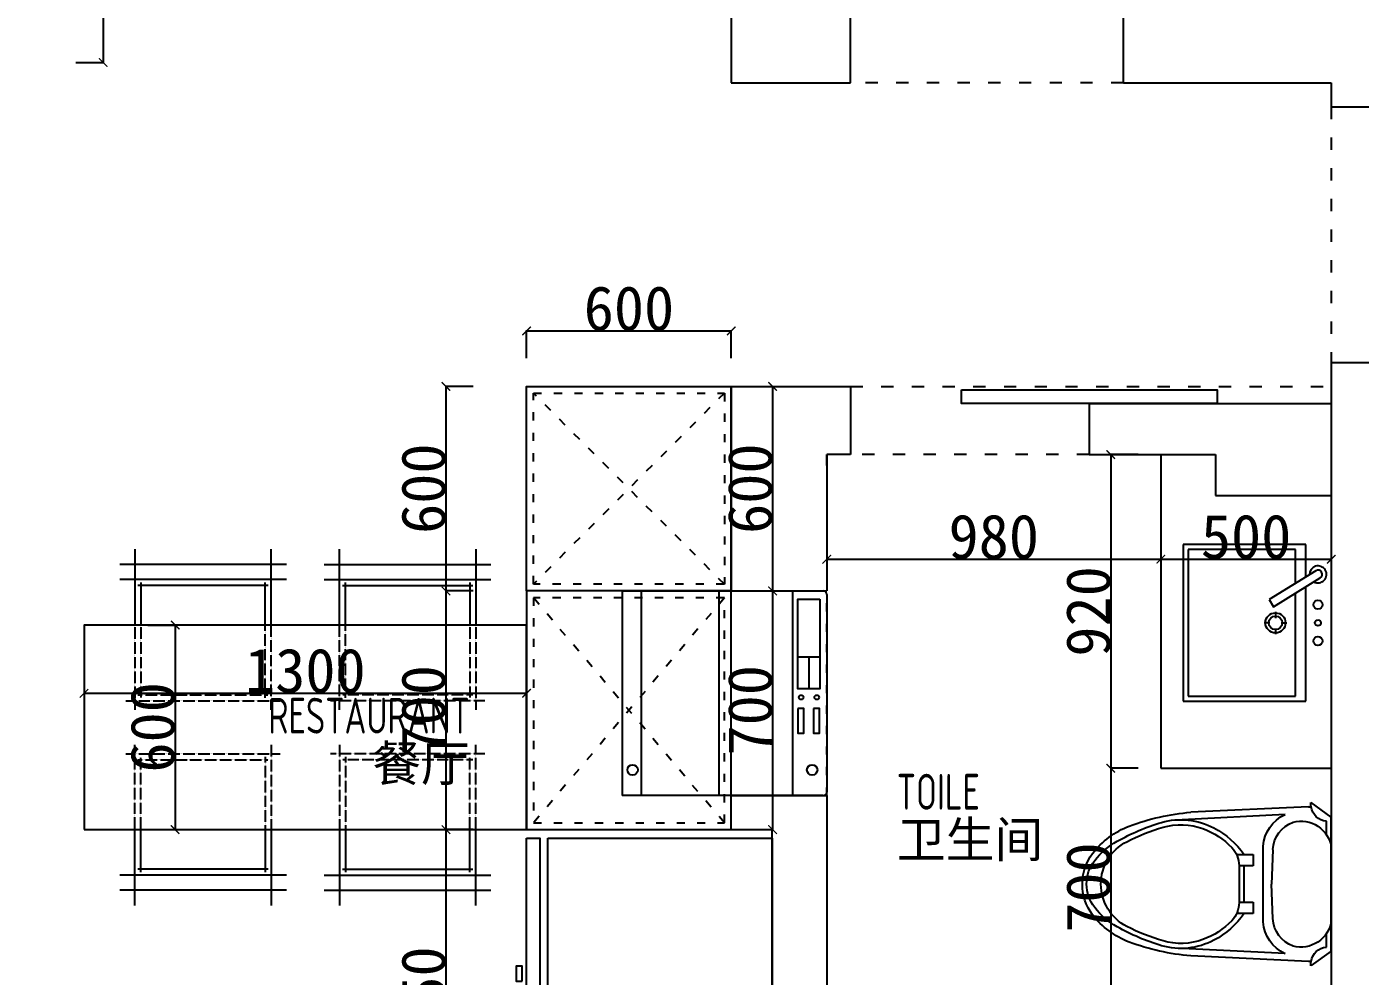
# Model space of a CAD drawing. Header units: millimetres. Extents: x -58733 to 427521, y -235734 to 553534.
# Drawn here: x 189575 to 193486, y -199081 to -196296 of the extents above; entities that cross this region are included whole.
import ezdxf

# ---------------------------------------------------------------- set-up
doc = ezdxf.new("R2010")
doc.units = ezdxf.units.MM
doc.linetypes.add('ACAD_ISO03W100', pattern=[30, 12, -18])
doc.layers.add('02-洁具及配件（地平图显示）', color=1, linetype='Continuous')
doc.layers.add('02-活动家具', color=1, linetype='Continuous')
doc.layers.add('P★10 文字说明', color=32, linetype='Continuous', lineweight=0)
doc.styles.add('-宋体', font='')
doc.styles.add('DIM_FONT', font='', dxfattribs={"width": 0.8})
doc.styles.add('编号', font='ARCHSTYL.SHX', dxfattribs={"width": 0.8})
doc.styles.get('-宋体').set_extended_font_data('SimSun')
doc.styles.get('DIM_FONT').set_extended_font_data('SimSun')
doc.dimstyles.new('布丁丁', dxfattribs={"dimtxt": 130, "dimasz": 25, "dimexe": 1, "dimexo": 1, "dimgap": 0.5, "dimtad": 1, "dimdec": 0, "dimrnd": 5, "dimdsep": 46, "dimtxsty": '-宋体', "dimblk": 'ARCHTICK', "dimcen": 0.5, "dimdle": 1, "dimclrd": 251, "dimclre": 252, "dimclrt": 50, "dimadec": 0, "dimazin": 0, "dimtfac": 1, "dimtdec": 0, "dimtix": 1, "dimtmove": 2, "dimatfit": 3, "dimldrblk": 'DOT', "dimfxl": 80, "dimfxlon": 1, "dimlwd": -1, "dimlwe": -1, "dimarcsym": 0})

# ---------------------------------------------------------------- blocks, each defined once
blk = doc.blocks.new('A$C2EBB641D')
for p, q in [((266.7, 733.3), (266.7, 0)), ((333.3, 733.3), (333.3, 0)), ((533.3, 666.7), (200, 666.7)), ((200, 66.7), (533.3, 66.7))]:
    blk.add_line(p, q)
at = {"color": 250, "linetype": 'ACAD_ISO03W100', "ltscale": 0.1}
for p, q in [((866.7, 26.7), (866.7, 706.7)), ((906.7, 666.7), (533.3, 666.7)), ((840, 80), (840, 653.3)), ((853.3, 640), (533.3, 640)), ((533.3, 93.3), (853.3, 93.3)), ((533.3, 66.7), (906.7, 66.7))]:
    blk.add_line(p, q, dxfattribs=at)
at = {"color": 251}
for p, q in [((360, 653.3), (360, 80)), ((533.3, 640), (346.7, 640)), ((346.7, 93.3), (533.3, 93.3))]:
    blk.add_line(p, q, dxfattribs=at)
blk = doc.blocks.new('235434234234dgfhfsdf3')
for p, q in [((294019.5, 310027.8), (294019.5, 310617.6)), ((294619.5, 310617.6), (294019.5, 310617.6)), ((294619.5, 310617.6), (294619.5, 310027.8)), ((294609.5, 310017.8), (294029.5, 310017.8))]:
    blk.add_line(p, q)
at = {"color": 251}
for p, q in [((294019.5, 310560.5), (294619.5, 310560.5)), ((294056.6, 310560.5), (294128.9, 310560.5)), ((294619.5, 310334.1), (294019.5, 310334.1)), ((294619.5, 310117.8), (294019.5, 310117.8)), ((294425.8, 310102.5), (294425.8, 310038.3)), ((294425.8, 310070.4), (294332.7, 310070.4))]:
    blk.add_line(p, q, dxfattribs=at)
for points in [[(294274.3, 310102.5), (294202.4, 310102.5), (294202.4, 310084.9), (294274.3, 310084.9)], [(294595.1, 310038.3), (294332.7, 310038.3), (294332.7, 310102.5), (294595.1, 310102.5)], [(294274.3, 310056.5), (294202.4, 310056.5), (294202.4, 310038.9), (294274.3, 310038.9)]]:
    blk.add_lwpolyline(points, close=True, dxfattribs=at)
for centre, radius in [((294094.6, 310587.1), 15.2), ((294307.4, 310092.6), 6.66), ((294094.6, 310060.4), 15.2), ((294307.4, 310047), 6.66)]:
    blk.add_circle(centre, radius, dxfattribs=at)
for centre, start, end in [((294029.5, 310027.8), 180, 270), ((294609.5, 310027.8), 270, 0)]:
    blk.add_arc(centre, 10, start, end)
at = {"color": 251, "style": 'DIM_FONT', "text_generation_flag": 4, "width": 0.8, "flags": 9}
for tag in ['YSIZE', 'XSIZE']:
    blk.add_attdef(tag, (294619.5, 310617.6), '', height=0.5, rotation=180, dxfattribs=at)
blk = doc.blocks.new('G$C234987D3')
for points in [[(657.5, 1100), (0, 1100), (0, 650), (657.5, 650)], [(720, 1100), (681.8, 1100), (681.8, 650), (720, 650)], [(657.5, 200), (0, 200), (0, 650), (657.5, 650)], [(720, 200), (681.8, 200), (681.8, 650), (720, 650)]]:
    blk.add_lwpolyline(points, close=True)
at = {"color": 251}
for points in [[(733.2, 680.9), (733.2, 724.7), (750.7, 724.7), (750.7, 680.9)], [(733.2, 619.1), (733.2, 575.3), (750.7, 575.3), (750.7, 619.1)]]:
    blk.add_lwpolyline(points, close=True, dxfattribs=at)
blk = doc.blocks.new('A$C47FE7B04')
at = {"color": 251}
for p, q in [((35.2, 135.7), (50.2, 437.4)), ((443.1, 135.7), (427.8, 437.4)), ((152.7, 277.6), (152.7, 228.8)), ((325.4, 228.8), (325.4, 277.6)), ((184.6, 270.6), (293.5, 270.6)), ((185.7, 228.8), (185.7, 270.6)), ((292.4, 256), (185.7, 256)), ((292.4, 270.6), (292.4, 228.8)), ((350, 200.4), (128, 200.4)), ((152.7, 228.8), (185.7, 228.8)), ((292.4, 228.8), (325.4, 228.8)), ((138.2, 171.2), (239.1, 175.4)), ((340.1, 171.2), (239.1, 175.4)), ((94.4, 14.3), (54.7, 14.3)), ((423.6, 14.3), (383.9, 14.3)), ((75.8, 0), (402.5, 0)), ((435.8, 0), (435.8, 0))]:
    blk.add_line(p, q, dxfattribs=at)
for p, q in [((12.4, 67.2), (28.4, 412)), ((465.8, 67.2), (449.8, 412)), ((42.5, 0), (0, 59.6)), ((435.8, 0), (478.3, 59.6)), ((435.8, 0), (42.5, 0))]:
    blk.add_line(p, q)
for centre, radius, start, end in [((239.1, 579.5), 150.7, 53.3224, 126.6999), ((305.2, 500.6), 253.6, 128, 158.7), ((173, 500.6), 253.6, 21.3, 52), ((704.5, 355.1), 678.4, 159.5, 175.2), ((-226.2, 355.1), 678.4, 4.8, 20.5), ((75.9, 63.8), 63.8, 177, 184.041), ((402.4, 63.8), 63.8, 355.9513, 3)]:
    blk.add_arc(centre, radius, start, end)
for centre, radius, start, end in [((239, 606.8), 111.1, 90, 128.3644), ((239, 606.8), 111.1, 51.6356, 90), ((301.8, 522.9), 215.9, 127.6232, 150.6955), ((239, 536), 139.7, 27.1313, 152.8687), ((176.2, 522.9), 215.9, 29.3045, 52.3768), ((666.8, 316.8), 635, 150.6001, 163.4407), ((-188.8, 316.8), 635, 16.5593, 29.3999), ((666.8, 316.8), 620.4, 152.8687, 163.4334), ((-188.8, 316.8), 620.4, 16.5666, 27.1313), ((255.9, 441.3), 205.7, 164.0575, 208.1206), ((255.9, 441.3), 191, 164.0809, 199.8651), ((222.2, 441.3), 191, 340.1349, 15.9191), ((222.2, 441.3), 205.7, 331.8794, 15.9425), ((290.9, 457), 229.3, 200.5577, 226.0032), ((187.1, 457), 229.3, 313.9968, 339.4423), ((290.9, 457), 244, 207.4735, 235.4741), ((187.1, 457), 244, 304.5259, 332.5265), ((184.6, 346.8), 76.2, 226.0032, 270), ((293.5, 346.8), 76.2, 270, 313.9968), ((136.9, 88.4), 112.3, 94.5, 155.1), ((341.4, 88.4), 112.3, 24.9, 85.5), ((141.4, 82.2), 89.1, 92.2, 160.4), ((336.9, 82.2), 89.1, 19.6, 87.8), ((144.3, 89), 89.8, 164.9956, 261.9532), ((334, 89), 89.8, 278.0468, 15.0044), ((5, 10), 49.9, 81.6639, 95.7795), ((5, 10), 49.9, 4.936, 81.6639), ((473.3, 10), 49.9, 98.403, 175.064), ((473.3, 10), 49.9, 84.2205, 98.403)]:
    blk.add_arc(centre, radius, start, end, dxfattribs=at)
blk = doc.blocks.new('A$C148A1841')
at = {"extrusion": (0, 1, 0)}
for p, q in [((0, 360), (0, 0)), ((95.2, 360), (0, 360)), ((460, 360), (124.6, 360)), ((460, 0), (460, 360)), ((0, 0), (460, 0))]:
    blk.add_line(p, q, dxfattribs=at)
at = {"color": 251, "ltscale": 10, "extrusion": (0, 1, 0)}
for p, q in [((15, 330), (15, 15)), ((113.7, 330), (15, 330)), ((445, 330), (143.1, 330)), ((445, 15), (445, 330)), ((15, 15), (445, 15))]:
    blk.add_line(p, q, dxfattribs=at)
at = {"color": 251}
for p, q in [((230, 287.5), (230, 304.3)), ((197.8, 271.1), (216.4, 271.1)), ((230, 254.2), (230, 238.2)), ((246.1, 271.1), (263.1, 271.1))]:
    blk.add_line(p, q, dxfattribs=at)
at = {"color": 251, "ltscale": 10}
blk.add_lwpolyline([(161.5, 252.4), (182.8, 265.5), (98.4, 402.4, 1), (77.1, 389.3)], format="xyb", close=True, dxfattribs=at)
at = {"color": 251}
for radius in [29.4, 19.8]:
    blk.add_circle((230, 271.1), radius, dxfattribs=at)
at = {"color": 251, "ltscale": 10}
blk.add_arc((87.8, 395.9), 25, 331.6515, 271.6515, dxfattribs=at)
at = {"color": 251}
for centre, major_axis, start_param, end_param in [((176.7, 395.6), (-9.43, 9.43), 0.785398, 7.068583), ((230, 395.6), (-6.29, 6.29), 0.785398, 7.068583), ((283.3, 395.6), (9.43, 9.43), 2.356194490192192, 8.639379797371777)]:
    blk.add_ellipse(centre, major_axis=major_axis, ratio=1, start_param=start_param, end_param=end_param, dxfattribs=at)
blk = doc.blocks.new('家具布置图')
for p, q in [((168634.7, -192720.6), (168634.7, -196460.6)), ((168984.7, -196460.6), (168984.7, -196180.6)), ((169784.7, -196460.6), (169784.7, -196180.6)), ((168634.7, -196460.6), (168984.7, -196460.6)), ((169784.7, -196460.6), (170394.7, -196460.6)), ((170394.7, -196460.6), (170394.7, -196530.6)), ((170394.7, -196530.6), (170674.7, -196530.6)), ((170394.7, -197280.6), (170394.7, -197400.6)), ((170394.7, -197280.6), (170674.7, -197280.6)), ((168634.7, -197950.6), (168634.7, -197350.6)), ((168634.7, -197350.6), (168984.7, -197350.6)), ((168984.7, -197350.6), (168984.7, -197550.6)), ((169684.7, -197400.6), (169684.7, -197550.6)), ((169684.7, -197400.6), (170394.7, -197400.6)), ((170394.7, -197400.6), (170394.7, -200360.6)), ((168984.7, -197550.6), (168914.7, -197550.6)), ((168914.7, -197550.6), (168914.7, -197950.6)), ((168914.7, -197583), (168914.7, -197550.6)), ((169684.7, -197550.6), (170054.7, -197550.6)), ((170054.7, -197550.6), (170054.7, -197670.6)), ((170054.7, -197670.6), (170394.7, -197670.6)), ((168634.7, -197950.6), (168914.7, -197950.6)), ((168634.7, -198650.6), (168634.7, -198550.6)), ((168634.7, -198550.6), (168914.7, -198550.6)), ((168914.7, -198550.6), (168914.7, -200020.6)), ((168634.7, -198650.6), (168754.7, -198650.6)), ((168754.7, -199600.6), (168754.7, -198650.6))]:
    blk.add_line(p, q)
at = {"layer": '02-洁具及配件（地平图显示）', "ltscale": 0.8}
for p, q in [((169894.7, -197550.6), (169894.7, -198470.6)), ((169894.7, -198470.6), (170394.7, -198470.6))]:
    blk.add_line(p, q, dxfattribs=at)
at = {"layer": '02-活动家具', "color": 8, "linetype": 'ACAD_ISO03W100', "ltscale": 3}
for p, q in [((169784.7, -196460.6), (168984.7, -196460.6)), ((170394.7, -196530.6), (170394.7, -197280.6)), ((168984.7, -197350.6), (170394.7, -197350.6)), ((169684.7, -197550.6), (168984.7, -197550.6))]:
    blk.add_line(p, q, dxfattribs=at)
at = {"layer": '02-活动家具', "color": 251, "linetype": 'ACAD_ISO03W100', "ltscale": 2}
for p, q in [((168614.7, -197370.6), (168054.7, -197930.6)), ((168614.7, -197930.6), (168054.7, -197370.6)), ((168634.7, -198550.6), (168634.7, -197950.6)), ((168914.7, -198550.6), (168914.7, -197950.6)), ((168614.7, -198630.6), (168054.7, -197970.6)), ((168614.7, -197970.6), (168054.7, -198630.6))]:
    blk.add_line(p, q, dxfattribs=at)
at = {"layer": '02-活动家具'}
for points in [[(168034.7, -197950.6), (168034.7, -197350.6), (168634.7, -197350.6), (168634.7, -197950.6)], [(169309.7, -197360.6), (170059.7, -197360.6), (170059.7, -197400.6), (169309.7, -197400.6)], [(168034.7, -197950.6), (168034.7, -198650.6), (168634.7, -198650.6), (168634.7, -197950.6)], [(166736.5, -198650.6), (168034.7, -198650.6), (168034.7, -198050.6), (166736.5, -198050.6)]]:
    blk.add_lwpolyline(points, close=True, dxfattribs=at)
at = {"layer": '02-活动家具', "color": 251, "linetype": 'ACAD_ISO03W100', "ltscale": 2}
for points in [[(168054.7, -197930.6), (168054.7, -197370.6), (168614.7, -197370.6), (168614.7, -197930.6)], [(168054.7, -197970.6), (168054.7, -198630.6), (168614.7, -198630.6), (168614.7, -197970.6)]]:
    blk.add_lwpolyline(points, close=True, dxfattribs=at)
at = {"layer": '02-洁具及配件（地平图显示）', "rotation": 270}
blk.add_blockref('A$C148A1841', (169959.8, -197814.2), dxfattribs=at)
at = {"layer": '02-洁具及配件（地平图显示）', "ltscale": 0.8, "xscale": -1, "rotation": 89.99999999999984}
blk.add_blockref('A$C47FE7B04', (170394.7, -198571.3), dxfattribs=at)
at = {"layer": '02-洁具及配件（地平图显示）', "ltscale": 0.8, "rotation": 180}
blk.add_blockref('G$C234987D3', (168754.7, -198475.6), dxfattribs=at)
at = {"layer": '02-活动家具', "yscale": 0.6666666666669698, "zscale": 0.6666666666669698}
for p, xscale, rotation in [((166841.2, -197695), 0.6666666666669698, 270.0000000000003), ((167930.1, -197695), -0.6666666666669698, 89.99999999999947), ((166841.2, -199006.1), -0.6666666666669698, 269.9999999999997), ((167930.1, -199006.1), 0.6666666666669698, 90.00000000000031)]:
    blk.add_blockref('A$C2EBB641D', p, dxfattribs=dict(at, xscale=xscale, rotation=rotation))
at = {"layer": '02-活动家具', "rotation": 90}
blk.add_blockref('235434234234dgfhfsdf3', (478932.5, -492570.1), dxfattribs=at)
at = {"layer": 'P★10 文字说明', "char_height": 105, "line_spacing_factor": 0.8, "style": '编号'}
for s, insert, attachment_point in [('RESTAURANT\\P{\\Fￎￄￗￖ;\\W1.0000;餐厅}', (167867.8, -198263.9), 3), ('TOILE\\P{\\Fￎￄￗￖ;\\W1.0000;卫生间}', (169120.2, -198487.1), 1)]:
    blk.add_mtext(s, dxfattribs=dict(at, insert=insert, attachment_point=attachment_point))
blk = doc.blocks.new('_ArchTick')
at = {"color": 0, "linetype": 'ByBlock', "const_width": 0.15}
blk.add_lwpolyline([(-0.5, -0.5), (0.5, 0.5)], dxfattribs=at)
blk = doc.blocks.new('*D808')
at = {"color": 252}
for p, q in [((189742.7, -198200.2), (189742.7, -198251.6)), ((191040.9, -198200.2), (191040.9, -198251.6))]:
    blk.add_line(p, q, dxfattribs=at)
at = {"color": 251}
blk.add_line((189741.7, -198250.6), (191041.9, -198250.6), dxfattribs=at)
at = {"layer": 'Defpoints', "color": 0}
for p in [(189742.7, -198199.2), (191040.9, -198199.2), (191040.9, -198250.6)]:
    blk.add_point(p, dxfattribs=at)
at = {"color": 251, "xscale": 25, "yscale": 25, "zscale": 25, "rotation": 180}
blk.add_blockref('_ArchTick', (189742.7, -198250.6), dxfattribs=at)
at = {"color": 251, "xscale": 25, "yscale": 25, "zscale": 25}
blk.add_blockref('_ArchTick', (191040.9, -198250.6), dxfattribs=at)
at = {"color": 50, "insert": (190391.8, -198185.1), "char_height": 130, "attachment_point": 5, "style": '-宋体'}
blk.add_mtext('1300', dxfattribs=at)
blk = doc.blocks.new('_Dot')
at = {"color": 0, "linetype": 'ByBlock', "lineweight": -2}
blk.add_line((-0.5, 0), (-1, 0), dxfattribs=at)
at = {"color": 0, "linetype": 'ByBlock', "const_width": 0.5}
blk.add_lwpolyline([(-0.25, 0, 1), (0.25, 0, 1)], format="xyb", close=True, dxfattribs=at)
blk = doc.blocks.new('*D809')
at = {"color": 252}
for p, q in [((189930, -198050.6), (190011, -198050.6)), ((189930, -198650.6), (190011, -198650.6))]:
    blk.add_line(p, q, dxfattribs=at)
at = {"color": 251}
blk.add_line((190010, -198049.6), (190010, -198651.6), dxfattribs=at)
at = {"layer": 'Defpoints', "color": 0}
for p in [(189842.7, -198050.6), (189842.7, -198650.6), (190010, -198650.6)]:
    blk.add_point(p, dxfattribs=at)
at = {"color": 251, "xscale": 25, "yscale": 25, "zscale": 25}
for p, rotation in [((190010, -198050.6), 90), ((190010, -198650.6), 270)]:
    blk.add_blockref('_ArchTick', p, dxfattribs=dict(at, rotation=rotation))
at = {"color": 50, "insert": (189944.5, -198350.6), "char_height": 130, "attachment_point": 5, "rotation": 90, "style": '-宋体'}
blk.add_mtext('600', dxfattribs=at)
blk = doc.blocks.new('*D810')
at = {"color": 252}
for p, q in [((190884.2, -197350.6), (190803.2, -197350.6)), ((190884.2, -197950.6), (190803.2, -197950.6))]:
    blk.add_line(p, q, dxfattribs=at)
at = {"color": 251}
blk.add_line((190804.2, -197349.6), (190804.2, -197951.6), dxfattribs=at)
at = {"layer": 'Defpoints', "color": 0}
for p in [(191040.9, -197350.6), (190804.2, -197950.6), (191040.9, -197950.6)]:
    blk.add_point(p, dxfattribs=at)
at = {"color": 251, "xscale": 25, "yscale": 25, "zscale": 25}
for p, rotation in [((190804.2, -197350.6), 90), ((190804.2, -197950.6), 270)]:
    blk.add_blockref('_ArchTick', p, dxfattribs=dict(at, rotation=rotation))
at = {"color": 50, "insert": (190738.7, -197650.6), "char_height": 130, "attachment_point": 5, "rotation": 90, "style": '-宋体'}
blk.add_mtext('600', dxfattribs=at)
blk = doc.blocks.new('*D811')
at = {"color": 252}
for p, q in [((190884.2, -197950.6), (190803.2, -197950.6)), ((190884.2, -198650.6), (190803.2, -198650.6))]:
    blk.add_line(p, q, dxfattribs=at)
at = {"color": 251}
blk.add_line((190804.2, -197949.6), (190804.2, -198651.6), dxfattribs=at)
at = {"layer": 'Defpoints', "color": 0}
for p in [(191040.9, -197950.6), (190804.2, -198650.6), (191040.9, -198650.6)]:
    blk.add_point(p, dxfattribs=at)
at = {"color": 251, "xscale": 25, "yscale": 25, "zscale": 25}
for p, rotation in [((190804.2, -197950.6), 90), ((190804.2, -198650.6), 270)]:
    blk.add_blockref('_ArchTick', p, dxfattribs=dict(at, rotation=rotation))
at = {"color": 50, "insert": (190738.7, -198300.6), "char_height": 130, "attachment_point": 5, "rotation": 90, "style": '-宋体'}
blk.add_mtext('700', dxfattribs=at)
blk = doc.blocks.new('*D812')
at = {"color": 252}
for p, q in [((190884.2, -198650.6), (190803.2, -198650.6)), ((190884.2, -199600.6), (190803.2, -199600.6))]:
    blk.add_line(p, q, dxfattribs=at)
at = {"color": 251}
blk.add_line((190804.2, -198649.6), (190804.2, -199601.6), dxfattribs=at)
at = {"layer": 'Defpoints', "color": 0}
for p in [(191040.9, -198650.6), (190804.2, -199600.6), (191640.9, -199600.6)]:
    blk.add_point(p, dxfattribs=at)
at = {"color": 251, "xscale": 25, "yscale": 25, "zscale": 25}
for p, rotation in [((190804.2, -198650.6), 90), ((190804.2, -199600.6), 270)]:
    blk.add_blockref('_ArchTick', p, dxfattribs=dict(at, rotation=rotation))
at = {"color": 50, "insert": (190738.7, -199125.6), "char_height": 130, "attachment_point": 5, "rotation": 90, "style": '-宋体'}
blk.add_mtext('950', dxfattribs=at)
blk = doc.blocks.new('*D819')
at = {"color": 251}
blk.add_line((191039.9, -197187.8), (191641.9, -197187.8), dxfattribs=at)
at = {"color": 252}
for p, q in [((191040.9, -197267.8), (191040.9, -197186.8)), ((191640.9, -197267.8), (191640.9, -197186.8))]:
    blk.add_line(p, q, dxfattribs=at)
at = {"layer": 'Defpoints', "color": 0}
for p in [(191640.9, -197187.8), (191040.9, -197350.6), (191640.9, -197350.6)]:
    blk.add_point(p, dxfattribs=at)
at = {"color": 251, "xscale": 25, "yscale": 25, "zscale": 25, "rotation": 180}
blk.add_blockref('_ArchTick', (191040.9, -197187.8), dxfattribs=at)
at = {"color": 251, "xscale": 25, "yscale": 25, "zscale": 25}
blk.add_blockref('_ArchTick', (191640.9, -197187.8), dxfattribs=at)
at = {"color": 50, "insert": (191340.9, -197122.3), "char_height": 130, "attachment_point": 5, "style": '-宋体'}
blk.add_mtext('600', dxfattribs=at)
blk = doc.blocks.new('*D820')
at = {"color": 252}
for p, q in [((191682, -197350.6), (191763, -197350.6)), ((191682, -197950.6), (191763, -197950.6))]:
    blk.add_line(p, q, dxfattribs=at)
at = {"color": 251}
blk.add_line((191762, -197349.6), (191762, -197951.6), dxfattribs=at)
at = {"layer": 'Defpoints', "color": 0}
for p in [(191640.9, -197350.6), (191640.9, -197950.6), (191762, -197950.6)]:
    blk.add_point(p, dxfattribs=at)
at = {"color": 251, "xscale": 25, "yscale": 25, "zscale": 25}
for p, rotation in [((191762, -197350.6), 90), ((191762, -197950.6), 270)]:
    blk.add_blockref('_ArchTick', p, dxfattribs=dict(at, rotation=rotation))
at = {"color": 50, "insert": (191696.5, -197650.6), "char_height": 130, "attachment_point": 5, "rotation": 90, "style": '-宋体'}
blk.add_mtext('600', dxfattribs=at)
blk = doc.blocks.new('*D821')
at = {"color": 252}
for p, q in [((191682, -197950.6), (191763, -197950.6)), ((191682, -198650.6), (191763, -198650.6))]:
    blk.add_line(p, q, dxfattribs=at)
at = {"color": 251}
blk.add_line((191762, -197949.6), (191762, -198651.6), dxfattribs=at)
at = {"layer": 'Defpoints', "color": 0}
for p in [(191640.9, -197950.6), (191640.9, -198650.6), (191762, -198650.6)]:
    blk.add_point(p, dxfattribs=at)
at = {"color": 251, "xscale": 25, "yscale": 25, "zscale": 25}
for p, rotation in [((191762, -197950.6), 90), ((191762, -198650.6), 270)]:
    blk.add_blockref('_ArchTick', p, dxfattribs=dict(at, rotation=rotation))
at = {"color": 50, "insert": (191696.5, -198300.6), "char_height": 130, "attachment_point": 5, "rotation": 90, "style": '-宋体'}
blk.add_mtext('700', dxfattribs=at)
blk = doc.blocks.new('*D822')
at = {"color": 252}
for p, q in [((192834.1, -197550.6), (192753.1, -197550.6)), ((192834.1, -198470.6), (192753.1, -198470.6))]:
    blk.add_line(p, q, dxfattribs=at)
at = {"color": 251}
blk.add_line((192754.1, -197549.6), (192754.1, -198471.6), dxfattribs=at)
at = {"layer": 'Defpoints', "color": 0}
for p in [(192900.9, -197550.6), (192754.1, -198470.6), (192900.9, -198470.6)]:
    blk.add_point(p, dxfattribs=at)
at = {"color": 251, "xscale": 25, "yscale": 25, "zscale": 25}
for p, rotation in [((192754.1, -197550.6), 90), ((192754.1, -198470.6), 270)]:
    blk.add_blockref('_ArchTick', p, dxfattribs=dict(at, rotation=rotation))
at = {"color": 50, "insert": (192688.6, -198010.6), "char_height": 130, "attachment_point": 5, "rotation": 90, "style": '-宋体'}
blk.add_mtext('920', dxfattribs=at)
blk = doc.blocks.new('*D823')
at = {"color": 252}
for p, q in [((192834.1, -198470.6), (192753.1, -198470.6)), ((192834.1, -199170.6), (192753.1, -199170.6))]:
    blk.add_line(p, q, dxfattribs=at)
at = {"color": 251}
blk.add_line((192754.1, -198469.6), (192754.1, -199171.6), dxfattribs=at)
at = {"layer": 'Defpoints', "color": 0}
for p in [(192900.9, -198470.6), (192754.1, -199170.6), (193400.9, -199170.6)]:
    blk.add_point(p, dxfattribs=at)
at = {"color": 251, "xscale": 25, "yscale": 25, "zscale": 25}
for p, rotation in [((192754.1, -198470.6), 90), ((192754.1, -199170.6), 270)]:
    blk.add_blockref('_ArchTick', p, dxfattribs=dict(at, rotation=rotation))
at = {"color": 50, "insert": (192688.6, -198820.6), "char_height": 130, "attachment_point": 5, "rotation": 90, "style": '-宋体'}
blk.add_mtext('700', dxfattribs=at)
blk = doc.blocks.new('*D826')
at = {"color": 252}
for p, q in [((192900.9, -197777.5), (192900.9, -197858.5)), ((191920.9, -197818.3), (191920.9, -197858.5))]:
    blk.add_line(p, q, dxfattribs=at)
at = {"color": 251}
blk.add_line((191919.9, -197857.5), (192901.9, -197857.5), dxfattribs=at)
at = {"layer": 'Defpoints', "color": 0}
for p in [(192900.9, -197762), (191920.9, -197817.3), (192900.9, -197857.5)]:
    blk.add_point(p, dxfattribs=at)
at = {"color": 251, "xscale": 25, "yscale": 25, "zscale": 25, "rotation": 180}
blk.add_blockref('_ArchTick', (191920.9, -197857.5), dxfattribs=at)
at = {"color": 251, "xscale": 25, "yscale": 25, "zscale": 25}
blk.add_blockref('_ArchTick', (192900.9, -197857.5), dxfattribs=at)
at = {"color": 50, "insert": (192410.9, -197792), "char_height": 130, "attachment_point": 5, "style": '-宋体'}
blk.add_mtext('980', dxfattribs=at)
blk = doc.blocks.new('*D827')
at = {"color": 252}
for p, q in [((192900.9, -197777.5), (192900.9, -197858.5)), ((193400.9, -197777.5), (193400.9, -197858.5))]:
    blk.add_line(p, q, dxfattribs=at)
at = {"color": 251}
blk.add_line((192899.9, -197857.5), (193401.9, -197857.5), dxfattribs=at)
at = {"layer": 'Defpoints', "color": 0}
for p in [(193400.9, -197670.6), (192900.9, -197762), (193400.9, -197857.5)]:
    blk.add_point(p, dxfattribs=at)
at = {"color": 251, "xscale": 25, "yscale": 25, "zscale": 25, "rotation": 180}
blk.add_blockref('_ArchTick', (192900.9, -197857.5), dxfattribs=at)
at = {"color": 251, "xscale": 25, "yscale": 25, "zscale": 25}
blk.add_blockref('_ArchTick', (193400.9, -197857.5), dxfattribs=at)
at = {"color": 50, "insert": (193150.9, -197792), "char_height": 130, "attachment_point": 5, "style": '-宋体'}
blk.add_mtext('500', dxfattribs=at)
blk = doc.blocks.new('*D846')
at = {"color": 252}
for p, q in [((189718.7, -192720.6), (189799.7, -192720.6)), ((189718.7, -196400.6), (189799.7, -196400.6))]:
    blk.add_line(p, q, dxfattribs=at)
at = {"color": 251}
blk.add_line((189798.7, -192719.6), (189798.7, -196401.6), dxfattribs=at)
at = {"layer": 'Defpoints', "color": 0}
for p in [(189135.9, -192720.6), (189135.9, -196400.6), (189798.7, -196400.6)]:
    blk.add_point(p, dxfattribs=at)
at = {"color": 251, "xscale": 25, "yscale": 25, "zscale": 25}
for p, rotation in [((189798.7, -192720.6), 90), ((189798.7, -196400.6), 270)]:
    blk.add_blockref('_ArchTick', p, dxfattribs=dict(at, rotation=rotation))
at = {"color": 50, "insert": (189733.2, -194560.6), "char_height": 130, "attachment_point": 5, "rotation": 90, "style": '-宋体'}
blk.add_mtext('3680', dxfattribs=at)

msp = doc.modelspace()

# ---------------------------------------------------------------- block references
at = {"color": 4}
msp.add_blockref('家具布置图', (23006.2, 0), dxfattribs=at)

# ---------------------------------------------------------------- dimensions: what is measured, and where the dimension line sits
for base, p1, p2, picture, middle in [((189798.7, -196400.6), (189135.9, -192720.6), (189135.9, -196400.6), '*D846', (189733.2, -194560.6)), ((190804.2, -197950.6), (191040.9, -197350.6), (191040.9, -197950.6), '*D810', (190738.7, -197650.6)), ((191762, -197950.6), (191640.9, -197350.6), (191640.9, -197950.6), '*D820', (191696.5, -197650.6)), ((192754.1, -198470.6), (192900.9, -197550.6), (192900.9, -198470.6), '*D822', (192688.6, -198010.6)), ((190804.2, -198650.6), (191040.9, -197950.6), (191040.9, -198650.6), '*D811', (190738.7, -198300.6)), ((191762, -198650.6), (191640.9, -197950.6), (191640.9, -198650.6), '*D821', (191696.5, -198300.6)), ((190010, -198650.6), (189842.7, -198050.6), (189842.7, -198650.6), '*D809', (189944.5, -198350.6)), ((192754.1, -199170.6), (192900.9, -198470.6), (193400.9, -199170.6), '*D823', (192688.6, -198820.6)), ((190804.2, -199600.6), (191040.9, -198650.6), (191640.9, -199600.6), '*D812', (190738.7, -199125.6))]:
    dim = msp.add_linear_dim(base=base, p1=p1, p2=p2, angle=90, dimstyle='布丁丁', dxfattribs=at)
    dim.commit()
    dim.dimension.update_dxf_attribs({"geometry": picture, "text_midpoint": middle})
for base, p1, p2, picture, middle in [((191640.9, -197187.8), (191040.9, -197350.6), (191640.9, -197350.6), '*D819', (191340.9, -197122.3)), ((193400.9, -197857.5), (192900.9, -197762), (193400.9, -197670.6), '*D827', (193150.9, -197792)), ((192900.9, -197857.5), (191920.9, -197817.3), (192900.9, -197762), '*D826', (192410.9, -197792)), ((191040.9, -198250.6), (189742.7, -198199.2), (191040.9, -198199.2), '*D808', (190391.8, -198185.1))]:
    dim = msp.add_linear_dim(base=base, p1=p1, p2=p2, dimstyle='布丁丁', dxfattribs=at)
    dim.commit()
    dim.dimension.update_dxf_attribs({"geometry": picture, "text_midpoint": middle})

doc.saveas('drawing.dxf')
